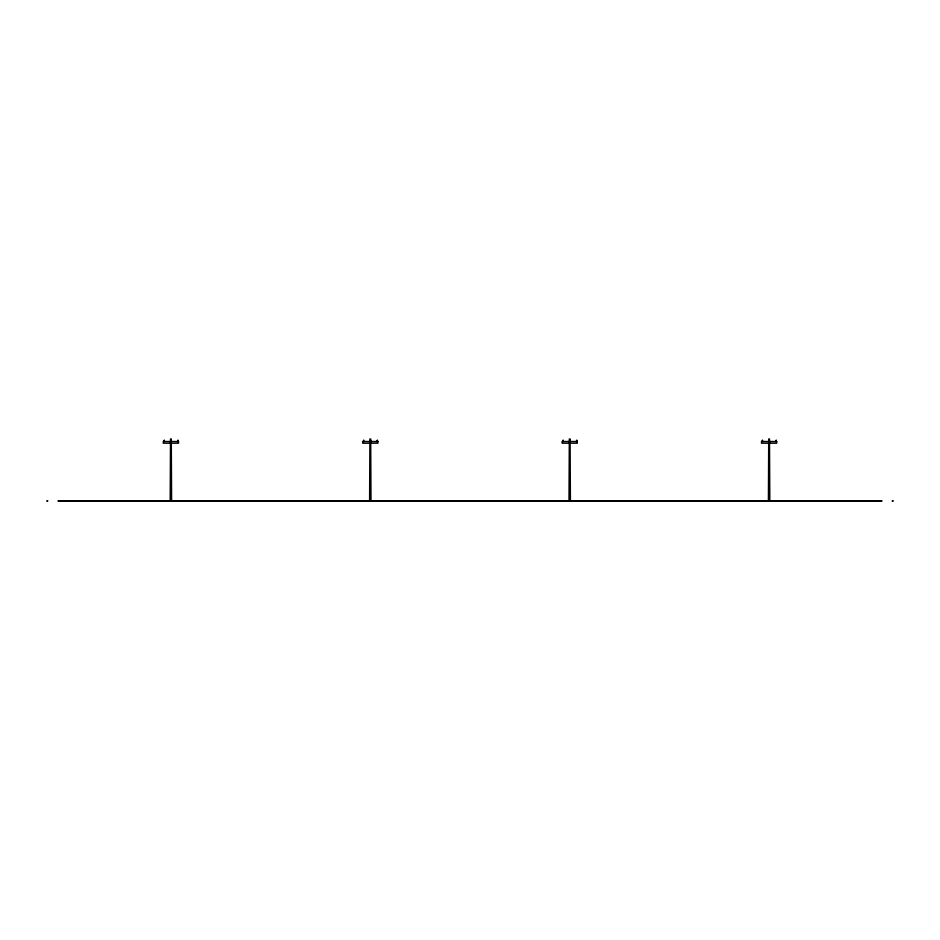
<?xml version="1.0" encoding="UTF-8"?>
<svg xmlns="http://www.w3.org/2000/svg" width="940" height="940" viewBox="0 0 940 940"><rect width="100%" height="100%" fill="white"/><g stroke="black" fill="none" stroke-linecap="round" stroke-linejoin="round"><path stroke-width="1.41" d="M170.187 500.409L170.504 438.98L171.292 438.98L171.597 500.409M369.596 500.409L369.902 438.98L370.689 438.98L371.006 500.409M568.994 500.409L569.311 438.98L570.098 438.98L570.404 500.409M768.403 500.409L768.709 438.98L769.496 438.98L769.813 500.409M776.24 441.518L776.24 440.108L775.676 441.518M771.082 500.961L767.134 500.961M769.39 441.518L769.39 440.108L768.826 441.518M762.54 441.518L762.54 440.108L761.976 441.518M576.831 441.518L576.831 440.108L576.267 441.518M571.673 500.961L567.725 500.961M569.981 441.518L569.981 440.108L569.417 441.518M563.142 441.518L563.142 440.108L562.578 441.518M377.422 441.518L377.422 440.108L376.858 441.518M372.275 500.961L368.327 500.961M370.583 441.518L370.583 440.108L370.019 441.518M363.733 441.518L363.733 440.108L363.169 441.518M178.024 441.518L178.024 440.108L177.46 441.518M172.866 500.961L168.918 500.961M171.174 441.518L171.174 440.108L170.61 441.518M164.324 441.518L164.324 440.108L163.76 441.518M178.506 441.518L163.29 441.518L163.29 443.198L178.506 443.198L178.506 441.518M377.904 441.518L362.687 441.518L362.687 443.198L377.904 443.198L377.904 441.518M577.313 441.518L562.096 441.518L562.096 443.198L577.313 443.198L577.313 441.518M776.71 441.518L761.494 441.518L761.494 443.198L776.71 443.198L776.71 441.518M47.681 500.914L47 501.02L47.681 500.914M881.814 500.914L58.186 501.02L881.814 500.914M893 500.914L892.318 501.02L893 500.914"/></g></svg>
